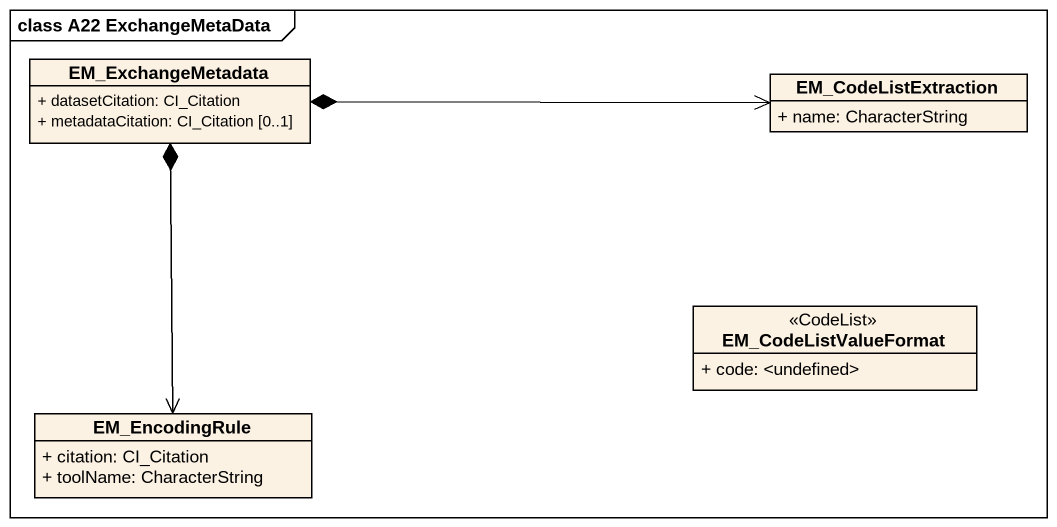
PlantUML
@startuml
mainframe class A22 ExchangeMetaData
hide circle
hide empty members
skinparam classAttributeIconSize 0
class EM_ExchangeMetadata {
  + datasetCitation: CI_Citation
  + metadataCitation: CI_Citation [0..1]
}
class EM_CodeListExtraction {
  + name: CharacterString
}
class EM_CodeListValueFormat <<CodeList>> {
  + code: <undefined>
}
class EM_EncodingRule {
  + citation: CI_Citation
  + toolName: CharacterString
}
EM_ExchangeMetadata *-right-> EM_CodeListExtraction
EM_ExchangeMetadata *--> EM_EncodingRule
@enduml
